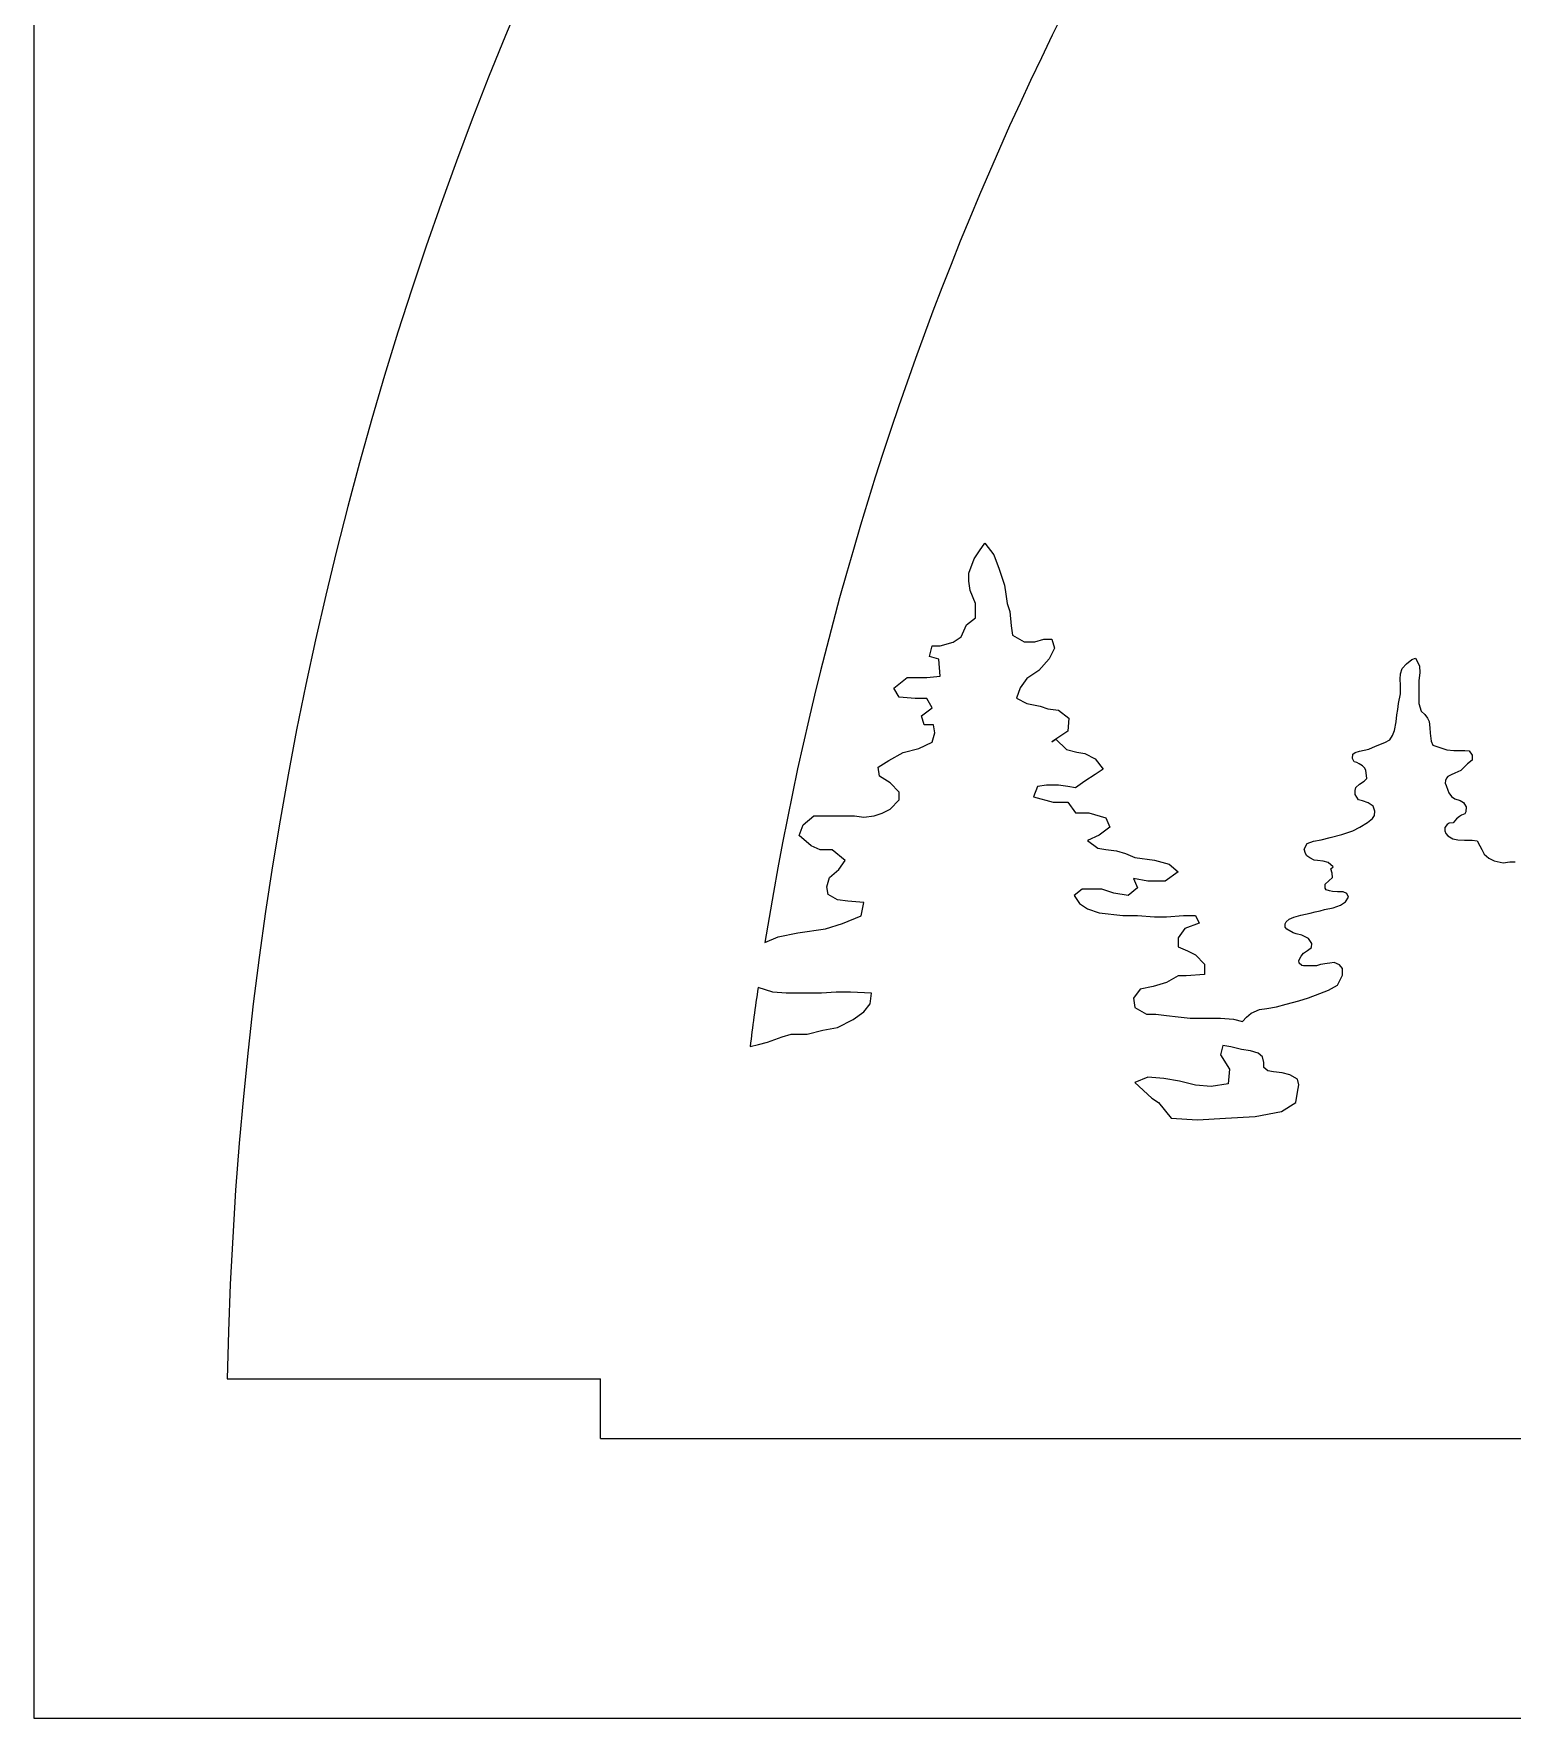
# Model space of a CAD drawing. Header units: millimetres. Extents: x -5 to 875, y -316 to 297.
# Drawn here: x 0 to 79.3, y 0 to 90.3 of the extents above; entities that cross this region are included whole.
import ezdxf

# ---------------------------------------------------------------- set-up
doc = ezdxf.new("R2010")
doc.units = ezdxf.units.MM

msp = doc.modelspace()

# ---------------------------------------------------------------- linework, layer by layer
for p, q in [((0, 297), (0, 0)), ((50.417, 62.17), (50.699, 62.593)), ((50.699, 62.593), (50.981, 63.016)), ((50.699, 62.593), (50.699, 62.593)), ((50.981, 63.016), (50.981, 63.016)), ((50.981, 63.016), (51.475, 62.381)), ((51.475, 62.381), (51.475, 62.381)), ((51.475, 62.381), (51.757, 61.605)), ((50.135, 61.394), (50.417, 62.17)), ((51.757, 61.605), (51.757, 61.605)), ((51.757, 61.605), (52.04, 60.759)), ((50.135, 60.97), (50.135, 61.394)), ((50.135, 61.394), (50.135, 61.394)), ((50.205, 60.476), (50.135, 60.97)), ((52.04, 60.759), (52.11, 60.265)), ((50.488, 59.771), (50.205, 60.476)), ((50.488, 58.995), (50.488, 59.771)), ((50.488, 59.771), (50.488, 59.771)), ((52.11, 60.265), (52.181, 59.771)), ((52.181, 59.771), (52.322, 59.348)), ((49.994, 58.625), (50.488, 58.995)), ((50.488, 58.995), (50.488, 58.995)), ((52.322, 59.348), (52.322, 59.348)), ((52.322, 59.348), (52.392, 58.572)), ((49.288, 57.707), (49.712, 57.99)), ((49.712, 57.99), (49.994, 58.625)), ((49.712, 57.99), (49.712, 57.99)), ((49.994, 58.625), (49.994, 58.625)), ((52.392, 58.572), (52.392, 58.572)), ((52.392, 58.572), (52.463, 58.078)), ((52.463, 58.078), (52.463, 58.078)), ((52.463, 58.078), (52.463, 58.078)), ((52.463, 58.078), (53.098, 57.725)), ((53.662, 57.725), (54.156, 57.866)), ((54.156, 57.866), (54.156, 57.866)), ((54.156, 57.866), (54.579, 57.866)), ((54.579, 57.866), (54.579, 57.866)), ((54.579, 57.866), (54.72, 57.372)), ((48.018, 56.931), (48.159, 57.496)), ((48.512, 56.79), (48.018, 56.931)), ((48.018, 56.931), (48.018, 56.931)), ((48.159, 57.496), (48.159, 57.496)), ((48.159, 57.496), (48.583, 57.496)), ((48.583, 57.496), (49.288, 57.707)), ((48.583, 57.496), (48.583, 57.496)), ((49.288, 57.707), (49.288, 57.707)), ((53.098, 57.725), (53.098, 57.725)), ((53.098, 57.725), (53.662, 57.725)), ((53.662, 57.725), (53.662, 57.725)), ((54.72, 57.372), (54.438, 56.808)), ((54.72, 57.372), (54.72, 57.372)), ((48.583, 55.873), (48.512, 56.79)), ((48.512, 56.79), (48.512, 56.79)), ((53.874, 56.173), (53.239, 55.75)), ((54.438, 56.808), (53.874, 56.173)), ((53.874, 56.173), (53.874, 56.173)), ((53.874, 56.173), (53.874, 56.173)), ((54.438, 56.808), (54.438, 56.808)), ((73.27, 55.996), (73.357, 56.285)), ((73.357, 56.285), (73.588, 56.545)), ((73.588, 56.545), (73.877, 56.776)), ((73.877, 56.776), (74.079, 56.834)), ((74.079, 56.834), (74.079, 56.834)), ((74.079, 56.834), (74.281, 56.43)), ((74.31, 56.054), (74.253, 55.649)), ((74.281, 56.43), (74.31, 56.054)), ((46.114, 55.238), (46.819, 55.803)), ((46.396, 54.744), (46.114, 55.238)), ((46.114, 55.238), (46.114, 55.238)), ((46.819, 55.803), (47.242, 55.803)), ((47.242, 55.803), (47.242, 55.803)), ((47.242, 55.803), (47.877, 55.803)), ((47.877, 55.803), (48.583, 55.873)), ((47.877, 55.803), (47.877, 55.803)), ((48.583, 55.873), (48.583, 55.873)), ((52.886, 55.256), (52.675, 54.692)), ((53.239, 55.75), (52.886, 55.256)), ((52.886, 55.256), (52.886, 55.256)), ((53.239, 55.75), (53.239, 55.75)), ((73.241, 55.707), (73.27, 55.996)), ((73.27, 55.389), (73.241, 55.707)), ((73.27, 54.927), (73.27, 55.389)), ((74.253, 55.649), (74.253, 55.187)), ((74.253, 55.187), (74.253, 54.782)), ((47.242, 54.674), (46.396, 54.744)), ((46.396, 54.744), (46.396, 54.744)), ((47.877, 54.674), (47.242, 54.674)), ((48.159, 54.18), (47.877, 54.674)), ((47.877, 54.674), (47.877, 54.674)), ((52.675, 54.692), (52.675, 54.692)), ((52.675, 54.692), (53.239, 54.409)), ((53.239, 54.409), (53.239, 54.409)), ((53.239, 54.409), (53.944, 54.268)), ((53.944, 54.268), (53.944, 54.268)), ((53.944, 54.268), (54.368, 54.127)), ((73.126, 54.089), (73.155, 54.407)), ((73.155, 54.407), (73.27, 54.927)), ((74.253, 54.782), (74.253, 54.407)), ((74.253, 54.407), (74.368, 54.002)), ((47.595, 53.757), (48.159, 54.18)), ((47.736, 53.263), (47.595, 53.757)), ((47.595, 53.757), (47.595, 53.757)), ((48.159, 54.18), (48.159, 54.18)), ((54.368, 54.127), (54.932, 54.057)), ((54.932, 54.057), (54.932, 54.057)), ((54.932, 54.057), (55.496, 53.633)), ((55.496, 53.633), (55.426, 52.928)), ((55.496, 53.633), (55.496, 53.633)), ((72.952, 52.962), (73.039, 53.424)), ((73.039, 53.424), (73.068, 53.8)), ((73.068, 53.8), (73.126, 54.089)), ((74.368, 54.002), (74.57, 53.829)), ((74.57, 53.829), (74.715, 53.627)), ((74.715, 53.627), (74.802, 53.453)), ((74.802, 53.453), (74.831, 53.106)), ((48.23, 53.263), (47.736, 53.263)), ((48.159, 52.346), (48.301, 52.84)), ((48.301, 52.84), (48.23, 53.263)), ((55.003, 52.646), (54.579, 52.363)), ((54.579, 52.363), (54.791, 52.505)), ((54.791, 52.505), (55.355, 51.94)), ((55.426, 52.928), (55.003, 52.646)), ((72.432, 52.326), (72.692, 52.471)), ((72.692, 52.471), (72.837, 52.702)), ((72.837, 52.702), (72.952, 52.962)), ((74.831, 53.106), (74.859, 52.817)), ((74.859, 52.817), (74.917, 52.384)), ((45.831, 51.358), (46.607, 51.781)), ((46.607, 51.781), (47.454, 51.993)), ((46.607, 51.781), (46.607, 51.781)), ((47.454, 51.993), (48.159, 52.346)), ((47.454, 51.993), (47.454, 51.993)), ((48.159, 52.346), (48.159, 52.346)), ((54.579, 52.363), (54.579, 52.363)), ((55.355, 51.94), (55.92, 51.799)), ((55.92, 51.799), (56.343, 51.728)), ((56.343, 51.728), (56.343, 51.728)), ((56.343, 51.728), (56.907, 51.446)), ((70.694, 51.454), (70.712, 51.694)), ((70.712, 51.694), (70.842, 51.786)), ((70.842, 51.786), (71.064, 51.86)), ((71.064, 51.86), (71.563, 51.971)), ((71.563, 51.971), (71.933, 52.119)), ((71.933, 52.119), (72.432, 52.326)), ((74.917, 52.384), (75.004, 52.182)), ((75.004, 52.182), (75.004, 52.182)), ((75.004, 52.182), (75.755, 51.922)), ((75.755, 51.922), (76.131, 51.893)), ((76.131, 51.893), (76.333, 51.893)), ((76.333, 51.893), (76.709, 51.893)), ((76.709, 51.893), (76.94, 51.864)), ((76.94, 51.864), (77.113, 51.633)), ((77.113, 51.633), (77.113, 51.373)), ((45.267, 51.005), (45.831, 51.358)), ((45.338, 50.512), (45.267, 51.005)), ((45.831, 51.358), (45.831, 51.358)), ((56.907, 50.6), (56.343, 50.247)), ((56.907, 51.446), (56.907, 51.446)), ((56.907, 51.446), (57.331, 50.882)), ((57.331, 50.882), (56.907, 50.6)), ((70.786, 51.287), (70.694, 51.454)), ((70.934, 51.25), (70.786, 51.287)), ((70.786, 51.287), (70.786, 51.287)), ((70.786, 51.287), (70.786, 51.287)), ((71.045, 51.176), (70.934, 51.25)), ((71.23, 51.065), (71.045, 51.176)), ((71.341, 50.954), (71.23, 51.065)), ((71.415, 50.843), (71.341, 50.954)), ((71.47, 50.381), (71.415, 50.843)), ((75.978, 50.593), (75.8, 50.504)), ((76.185, 50.682), (75.978, 50.593)), ((76.496, 50.815), (76.185, 50.682)), ((76.853, 51.17), (76.496, 50.815)), ((76.496, 50.815), (76.496, 50.815)), ((77.113, 51.373), (76.853, 51.17)), ((45.902, 50.159), (45.338, 50.512)), ((45.338, 50.512), (45.338, 50.512)), ((46.396, 49.665), (45.902, 50.159)), ((45.902, 50.159), (45.902, 50.159)), ((53.803, 49.965), (53.592, 49.4)), ((54.297, 50.035), (53.803, 49.965)), ((53.803, 49.965), (53.803, 49.965)), ((54.932, 50.035), (54.297, 50.035)), ((55.426, 49.965), (54.932, 50.035)), ((55.849, 49.894), (55.426, 49.965)), ((56.343, 50.247), (55.849, 49.894)), ((70.842, 49.752), (70.879, 49.9)), ((70.842, 49.53), (70.842, 49.752)), ((70.879, 49.9), (71.064, 50.085)), ((71.064, 50.085), (71.322, 50.251)), ((71.322, 50.251), (71.47, 50.381)), ((71.47, 50.381), (71.47, 50.381)), ((75.682, 50.282), (75.667, 50.134)), ((75.667, 50.134), (75.667, 50.134)), ((75.667, 50.134), (75.712, 50.016)), ((75.726, 50.401), (75.682, 50.282)), ((75.712, 50.016), (75.8, 49.765)), ((75.8, 50.504), (75.726, 50.401)), ((75.8, 49.765), (75.859, 49.617)), ((45.902, 48.748), (46.396, 49.242)), ((46.396, 49.242), (46.396, 49.665)), ((46.396, 49.665), (46.396, 49.665)), ((53.592, 49.4), (53.592, 49.4)), ((53.592, 49.4), (54.65, 49.118)), ((54.65, 49.118), (55.426, 49.118)), ((55.426, 49.118), (55.849, 48.554)), ((71.008, 49.253), (70.842, 49.53)), ((71.23, 49.197), (71.008, 49.253)), ((71.526, 49.086), (71.23, 49.197)), ((71.803, 48.901), (71.526, 49.086)), ((71.896, 48.642), (71.803, 48.901)), ((75.859, 49.617), (76.007, 49.424)), ((76.007, 49.424), (76.17, 49.306)), ((76.17, 49.306), (76.466, 49.217)), ((76.466, 49.217), (76.644, 49.099)), ((76.644, 49.099), (76.703, 49.01)), ((76.703, 49.01), (76.703, 49.01)), ((76.703, 49.01), (76.792, 48.877)), ((76.792, 48.877), (76.777, 48.611)), ((41.034, 47.337), (41.246, 47.901)), ((41.246, 47.901), (41.81, 48.395)), ((41.246, 47.901), (41.246, 47.901)), ((41.81, 48.395), (42.233, 48.395)), ((42.233, 48.395), (42.798, 48.395)), ((42.798, 48.395), (43.433, 48.395)), ((43.433, 48.395), (43.997, 48.395)), ((43.997, 48.395), (44.491, 48.325)), ((44.491, 48.325), (45.055, 48.395)), ((45.055, 48.395), (45.479, 48.536)), ((45.479, 48.536), (45.902, 48.748)), ((45.479, 48.536), (45.479, 48.536)), ((45.902, 48.748), (45.902, 48.748)), ((55.849, 48.554), (55.849, 48.554)), ((55.849, 48.554), (56.555, 48.554)), ((56.555, 48.554), (56.555, 48.554)), ((56.555, 48.554), (57.472, 48.272)), ((57.472, 48.272), (57.472, 48.272)), ((57.472, 48.272), (57.683, 47.778)), ((71.082, 47.773), (71.489, 48.032)), ((71.489, 48.032), (71.766, 48.236)), ((71.766, 48.236), (71.877, 48.402)), ((71.877, 48.402), (71.896, 48.642)), ((75.764, 47.917), (75.646, 47.769)), ((75.868, 47.991), (75.764, 47.917)), ((76.09, 48.02), (75.868, 47.991)), ((76.274, 48.226), (76.09, 48.02)), ((76.436, 48.359), (76.274, 48.226)), ((76.54, 48.418), (76.436, 48.359)), ((76.718, 48.492), (76.54, 48.418)), ((76.777, 48.611), (76.718, 48.492)), ((41.669, 46.772), (41.034, 47.337)), ((41.034, 47.337), (41.034, 47.337)), ((57.119, 47.355), (56.484, 47.072)), ((56.484, 47.072), (56.484, 47.072)), ((56.484, 47.072), (57.049, 46.649)), ((57.683, 47.778), (57.119, 47.355)), ((57.119, 47.355), (57.119, 47.355)), ((57.683, 47.778), (57.683, 47.778)), ((68.271, 46.904), (68.604, 47.034)), ((68.604, 47.034), (69.011, 47.107)), ((69.011, 47.107), (69.492, 47.218)), ((69.492, 47.218), (70.12, 47.385)), ((70.12, 47.385), (70.712, 47.588)), ((70.712, 47.588), (71.082, 47.773)), ((75.646, 47.769), (75.646, 47.576)), ((75.646, 47.576), (75.705, 47.443)), ((75.705, 47.443), (75.809, 47.31)), ((75.809, 47.31), (76.075, 47.162)), ((76.075, 47.162), (76.341, 47.103)), ((76.341, 47.103), (76.697, 47.088)), ((76.697, 47.088), (77.111, 47.088)), ((77.111, 47.088), (77.377, 47.044)), ((77.377, 47.044), (77.525, 46.777)), ((42.163, 46.561), (41.669, 46.772)), ((41.669, 46.772), (41.669, 46.772)), ((42.798, 46.561), (42.163, 46.561)), ((43.503, 45.996), (42.798, 46.561)), ((57.049, 46.649), (57.472, 46.578)), ((57.472, 46.578), (58.036, 46.508)), ((58.036, 46.508), (58.53, 46.367)), ((58.53, 46.367), (59.024, 46.155)), ((59.024, 46.155), (60.082, 46.014)), ((68.105, 46.608), (68.271, 46.904)), ((68.179, 46.368), (68.105, 46.608)), ((68.253, 46.238), (68.179, 46.368)), ((68.4, 46.127), (68.253, 46.238)), ((68.641, 46.016), (68.4, 46.127)), ((77.525, 46.777), (77.629, 46.585)), ((77.629, 46.585), (77.747, 46.334)), ((77.747, 46.334), (77.999, 46.126)), ((77.999, 46.126), (78.294, 45.978)), ((42.657, 45.079), (43.151, 45.503)), ((43.151, 45.503), (43.503, 45.996)), ((60.082, 46.014), (60.858, 45.802)), ((61.352, 45.379), (60.646, 44.885)), ((60.858, 45.802), (60.858, 45.802)), ((60.858, 45.802), (61.352, 45.379)), ((61.352, 45.379), (61.352, 45.379)), ((61.352, 45.379), (61.352, 45.379)), ((68.826, 45.998), (68.641, 46.016)), ((69.122, 45.961), (68.826, 45.998)), ((69.381, 45.887), (69.122, 45.961)), ((69.658, 45.646), (69.381, 45.887)), ((69.526, 45.547), (69.658, 45.646)), ((69.6, 45.31), (69.526, 45.547)), ((69.614, 45.074), (69.6, 45.31)), ((69.658, 45.646), (69.658, 45.646)), ((78.294, 45.978), (78.768, 45.875)), ((78.768, 45.875), (79.123, 45.919)), ((79.123, 45.919), (79.419, 45.919)), ((42.516, 44.585), (42.657, 45.079)), ((42.586, 44.162), (42.516, 44.585)), ((56.202, 44.462), (55.779, 44.109)), ((56.766, 44.462), (56.202, 44.462)), ((56.202, 44.462), (56.202, 44.462)), ((57.26, 44.462), (56.766, 44.462)), ((57.895, 44.25), (57.26, 44.462)), ((59.165, 44.533), (58.671, 44.109)), ((59.729, 44.885), (58.953, 45.026)), ((58.953, 45.026), (58.953, 45.026)), ((58.953, 45.026), (58.953, 45.026)), ((58.953, 45.026), (59.165, 44.533)), ((59.165, 44.533), (59.165, 44.533)), ((60.646, 44.885), (59.729, 44.885)), ((59.729, 44.885), (59.729, 44.885)), ((60.646, 44.885), (60.646, 44.885)), ((69.23, 44.718), (69.614, 45.074)), ((69.23, 44.511), (69.23, 44.718)), ((69.274, 44.423), (69.23, 44.511)), ((69.466, 44.363), (69.274, 44.423)), ((69.629, 44.334), (69.466, 44.363)), ((69.881, 44.319), (69.629, 44.334)), ((70.191, 44.319), (69.881, 44.319)), ((70.384, 44.23), (70.191, 44.319)), ((43.08, 43.88), (42.586, 44.162)), ((43.644, 43.809), (43.08, 43.88)), ((44.491, 43.739), (43.644, 43.809)), ((44.35, 43.033), (44.491, 43.739)), ((55.779, 44.109), (56.061, 43.686)), ((56.061, 43.686), (56.484, 43.404)), ((56.484, 43.404), (57.119, 43.192)), ((58.671, 44.109), (57.895, 44.25)), ((58.671, 44.109), (58.671, 44.109)), ((68.963, 43.298), (69.2, 43.357)), ((69.2, 43.357), (69.659, 43.461)), ((69.659, 43.461), (70.043, 43.594)), ((70.043, 43.594), (70.31, 43.772)), ((70.31, 43.772), (70.472, 44.023)), ((70.472, 44.023), (70.384, 44.23)), ((42.445, 42.328), (43.362, 42.61)), ((43.362, 42.61), (44.35, 43.033)), ((57.119, 43.192), (57.119, 43.192)), ((57.119, 43.192), (58.389, 43.051)), ((58.389, 43.051), (59.165, 43.051)), ((59.165, 43.051), (60.082, 42.981)), ((60.082, 42.981), (60.717, 42.981)), ((60.717, 42.981), (61.634, 43.051)), ((61.634, 43.051), (62.269, 43.051)), ((62.481, 42.628), (61.705, 42.346)), ((62.269, 43.051), (62.269, 43.051)), ((62.269, 43.051), (62.481, 42.628)), ((62.481, 42.628), (62.481, 42.628)), ((67.084, 42.603), (67.144, 42.706)), ((67.084, 42.425), (67.084, 42.603)), ((67.144, 42.706), (67.291, 42.84)), ((67.291, 42.84), (67.543, 42.958)), ((67.543, 42.958), (67.928, 43.061)), ((67.928, 43.061), (68.416, 43.165)), ((68.416, 43.165), (68.697, 43.239)), ((68.697, 43.239), (68.963, 43.298)), ((39.2, 41.602), (39.905, 41.905)), ((39.905, 41.905), (40.964, 42.116)), ((40.964, 42.116), (42.445, 42.328)), ((61.705, 42.346), (61.352, 41.852)), ((61.352, 41.852), (61.352, 41.852)), ((61.352, 41.852), (61.352, 41.358)), ((61.705, 42.346), (61.705, 42.346)), ((67.173, 42.307), (67.084, 42.425)), ((67.513, 42.115), (67.173, 42.307)), ((67.676, 42.055), (67.513, 42.115)), ((67.972, 41.981), (67.676, 42.055)), ((68.327, 41.819), (67.972, 41.981)), ((68.505, 41.538), (68.327, 41.819)), ((61.352, 41.358), (61.846, 41.146)), ((61.846, 41.146), (62.269, 40.935)), ((62.269, 40.935), (62.269, 40.935)), ((62.269, 40.935), (62.763, 40.441)), ((67.824, 40.635), (67.942, 40.872)), ((67.942, 40.872), (68.061, 41.02)), ((68.061, 41.02), (68.283, 41.168)), ((68.283, 41.168), (68.49, 41.33)), ((68.49, 41.33), (68.505, 41.538)), ((61.352, 39.806), (60.717, 39.453)), ((61.775, 39.806), (61.352, 39.806)), ((61.352, 39.806), (61.352, 39.806)), ((62.763, 39.876), (61.775, 39.806)), ((62.763, 40.441), (62.763, 39.876)), ((62.763, 39.876), (62.763, 39.876)), ((67.839, 40.487), (67.824, 40.635)), ((67.972, 40.369), (67.839, 40.487)), ((68.061, 40.339), (67.972, 40.369)), ((68.224, 40.339), (68.061, 40.339)), ((68.505, 40.339), (68.224, 40.339)), ((68.756, 40.354), (68.505, 40.339)), ((68.978, 40.413), (68.756, 40.354)), ((69.333, 40.472), (68.978, 40.413)), ((69.481, 40.487), (69.333, 40.472)), ((69.703, 40.517), (69.481, 40.487)), ((70.005, 40.401), (69.703, 40.517)), ((69.89, 39.303), (70.15, 39.852)), ((70.15, 40.199), (70.005, 40.401)), ((70.15, 39.852), (70.15, 40.199)), ((70.15, 40.199), (70.15, 40.199)), ((39.623, 38.942), (38.831, 39.185)), ((40.329, 38.871), (39.623, 38.942)), ((41.316, 38.871), (40.329, 38.871)), ((42.233, 38.871), (41.316, 38.871)), ((43.009, 38.942), (42.233, 38.871)), ((43.785, 38.942), (43.009, 38.942)), ((44.914, 38.871), (43.785, 38.942)), ((44.844, 38.307), (44.914, 38.871)), ((44.914, 38.871), (44.914, 38.871)), ((59.306, 39.1), (58.953, 38.607)), ((60.012, 39.241), (59.306, 39.1)), ((59.306, 39.1), (59.306, 39.1)), ((60.717, 39.453), (60.012, 39.241)), ((60.012, 39.241), (60.012, 39.241)), ((60.717, 39.453), (60.717, 39.453)), ((68.329, 38.638), (68.936, 38.87)), ((68.936, 38.87), (69.399, 39.043)), ((69.399, 39.043), (69.89, 39.303)), ((69.89, 39.303), (69.89, 39.303)), ((44.491, 37.883), (44.844, 38.307)), ((44.844, 38.307), (44.844, 38.307)), ((58.953, 38.607), (58.953, 38.607)), ((58.953, 38.607), (59.024, 38.113)), ((59.024, 38.113), (59.024, 38.113)), ((59.024, 38.113), (59.659, 37.76)), ((65.266, 37.8), (65.7, 38.003)), ((65.7, 38.003), (66.104, 38.061)), ((66.104, 38.061), (66.625, 38.147)), ((66.625, 38.147), (67.145, 38.292)), ((67.145, 38.292), (67.809, 38.465)), ((67.809, 38.465), (68.329, 38.638)), ((42.304, 36.896), (43.08, 37.037)), ((43.08, 37.037), (43.927, 37.46)), ((43.927, 37.46), (44.491, 37.883)), ((59.659, 37.76), (60.153, 37.76)), ((60.153, 37.76), (60.717, 37.689)), ((60.717, 37.689), (61.352, 37.619)), ((61.352, 37.619), (61.987, 37.548)), ((61.987, 37.548), (62.833, 37.548)), ((62.833, 37.548), (63.61, 37.548)), ((63.61, 37.548), (64.315, 37.478)), ((64.315, 37.478), (64.804, 37.367)), ((64.804, 37.367), (65.006, 37.598)), ((65.006, 37.598), (65.266, 37.8)), ((38.847, 36.12), (39.341, 36.261)), ((39.341, 36.261), (40.117, 36.543)), ((40.117, 36.543), (40.611, 36.684)), ((40.611, 36.684), (41.457, 36.684)), ((41.457, 36.684), (42.304, 36.896)), ((38.4, 36.02), (38.847, 36.12)), ((63.751, 36.067), (63.61, 35.573)), ((63.61, 35.573), (63.61, 35.573)), ((63.61, 35.573), (64.103, 34.797)), ((64.174, 35.996), (63.751, 36.067)), ((64.738, 35.855), (64.174, 35.996)), ((65.232, 35.785), (64.738, 35.855)), ((65.641, 35.664), (65.232, 35.785)), ((65.863, 35.46), (65.641, 35.664)), ((65.937, 35.164), (65.863, 35.46)), ((59.729, 34.374), (59.024, 34.091)), ((60.576, 34.303), (59.729, 34.374)), ((59.729, 34.374), (59.729, 34.374)), ((64.103, 34.797), (64.033, 34.021)), ((64.103, 34.797), (64.103, 34.797)), ((65.937, 34.887), (65.937, 35.164)), ((66.159, 34.721), (65.937, 34.887)), ((66.455, 34.665), (66.159, 34.721)), ((66.917, 34.61), (66.455, 34.665)), ((67.343, 34.499), (66.917, 34.61)), ((67.749, 34.277), (67.343, 34.499)), ((59.024, 34.091), (59.024, 34.091)), ((59.024, 34.091), (59.941, 33.245)), ((61.423, 34.162), (60.576, 34.303)), ((62.269, 33.95), (61.423, 34.162)), ((63.116, 33.88), (62.269, 33.95)), ((64.033, 34.021), (63.116, 33.88)), ((64.033, 34.021), (64.033, 34.021)), ((67.657, 33.012), (67.749, 33.574)), ((67.823, 33.962), (67.749, 34.277)), ((67.749, 33.574), (67.823, 33.962)), ((59.941, 33.245), (60.291, 33.012)), ((60.291, 33.012), (60.973, 32.183)), ((65.471, 32.271), (66.882, 32.536)), ((66.882, 32.536), (67.657, 33.012)), ((60.973, 32.183), (62.384, 32.095)), ((62.384, 32.095), (63.884, 32.183)), ((63.884, 32.183), (65.471, 32.271)), ((30.374, 15), (30.374, 18.196)), ((30.374, 15), (110.374, 15)), ((0, 0), (420, 0))]:
    msp.add_line(p, q)
at = {"lineweight": 5}
msp.add_line((10.374, 18.196), (30.374, 18.196), dxfattribs=at)
msp.add_arc((210, 14.282), 199.664, 1.12324, 178.87676, dxfattribs=at)
for start, end in [(142.33128, 170.91239), (171.72225, 172.78034)]:
    msp.add_arc((210, 14.282), 172.971, start, end)

doc.saveas('drawing.dxf')
